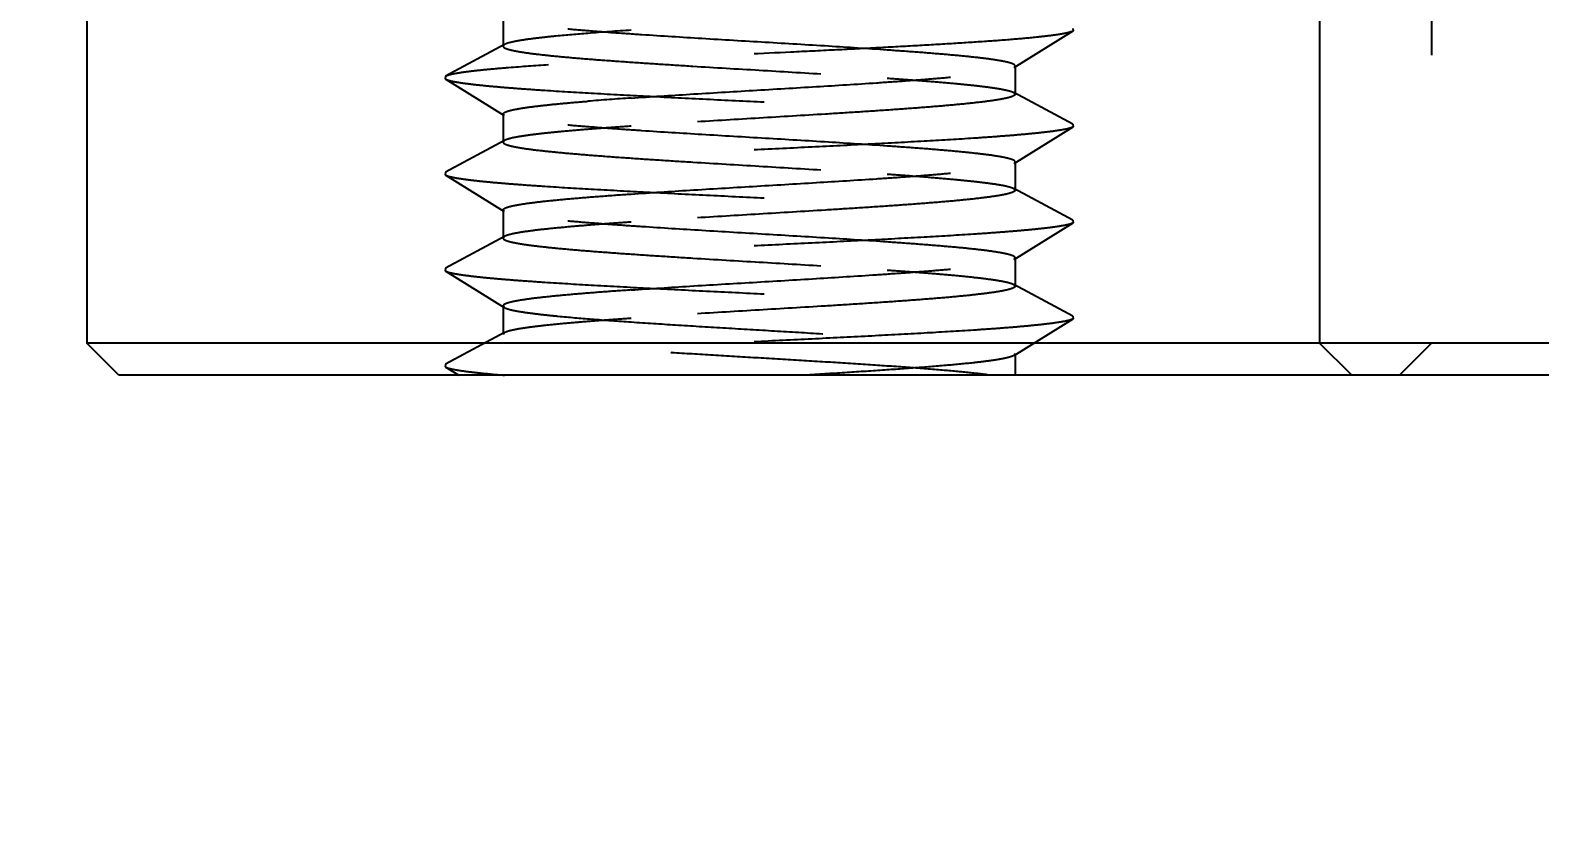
# Model space of a CAD drawing. Header units: inches. Extents: x 1246 to 1707, y -383 to -57.
# Drawn here: x 1609.397 to 1614.113, y -302.826 to -300.307 of the extents above; entities that cross this region are included whole.
import ezdxf

# ---------------------------------------------------------------- set-up
doc = ezdxf.new("R2010")
doc.units = ezdxf.units.IN
doc.header["$LTSCALE"] = 10
doc.header["$MEASUREMENT"] = 0
doc.header["$PDMODE"] = 3
doc.header["$PDSIZE"] = 0.3125
doc.linetypes.add('CENTER', pattern=[0.6, 0.375, -0.075, 0.075, -0.075])
doc.linetypes.add('HIDDEN', pattern=[0.2, 0.1, -0.1])
doc.layers.get('0').update_dxf_attribs({"linetype": 'CONTINUOUS'})
doc.layers.get('Defpoints').update_dxf_attribs({"linetype": 'CONTINUOUS'})
doc.layers.add('02___PRT_ALL_AXES', color=7, linetype='CONTINUOUS')
doc.layers.add('DEFAULT_2', color=8, linetype='HIDDEN')
doc.styles.get("Standard").update_dxf_attribs({"font": 'txt', "width": 0.8})
doc.dimstyles.get("Standard").update_dxf_attribs({"dimtxt": 4, "dimasz": 3, "dimexe": 0.125, "dimexo": 0.0625, "dimgap": 0.09, "dimtad": 0, "dimzin": 4, "dimdsep": 46, "dimtxsty": 'Standard', "dimcen": 0.09, "dimclrd": 4, "dimclre": 4, "dimclrt": 1, "dimadec": 0, "dimazin": 0, "dimtp": 0.01, "dimtm": 0.01, "dimtfac": 1, "dimtofl": 0, "dimtmove": 0, "dimatfit": 3, "dimfxl": 1, "dimtolj": 1, "dimtzin": 4, "dimarcsym": 0})

# ---------------------------------------------------------------- blocks, each defined once
blk = doc.blocks.new('*D22')
at = {"color": 4, "lineweight": -2}
for p, q in [((1586.0905, -301.3485), (1586.0905, -319.6464)), ((1590.2905, -301.3485), (1590.2905, -319.6464)), ((1583.0905, -319.5214), (1580.0905, -319.5214)), ((1593.2905, -319.5214), (1596.2905, -319.5214))]:
    blk.add_line(p, q, dxfattribs=at)
at = {"color": 4}
for points in [[(1583.0905, -320.0214), (1583.0905, -319.0214), (1586.0905, -319.5214)], [(1593.2905, -319.0214), (1593.2905, -320.0214), (1590.2905, -319.5214)]]:
    blk.add_solid(points, dxfattribs=at)
at = {"layer": 'Defpoints', "color": 0}
for p in [(1586.0905, -301.286), (1590.2905, -301.286), (1590.2905, -319.5214)]:
    blk.add_point(p, dxfattribs=at)
at = {"color": 2, "insert": (1606.0193, -319.5214), "char_height": 4, "attachment_point": 5}
blk.add_mtext('\\A1;16*%%C3{\\fSimSun|b0|i0|c134|p2;.0}', dxfattribs=at)
blk = doc.blocks.new('*D23')
at = {"color": 4, "lineweight": -2}
for p, q in [((1589.171, -301.2723), (1589.171, -313.0412)), ((1587.2523, -301.4485), (1587.2523, -313.0412)), ((1584.2523, -312.9162), (1581.2523, -312.9162)), ((1592.171, -312.9162), (1595.171, -312.9162))]:
    blk.add_line(p, q, dxfattribs=at)
at = {"color": 4}
for points in [[(1584.2523, -313.4162), (1584.2523, -312.4162), (1587.2523, -312.9162)], [(1592.171, -312.4162), (1592.171, -313.4162), (1589.171, -312.9162)]]:
    blk.add_solid(points, dxfattribs=at)
at = {"layer": 'Defpoints', "color": 0}
for p in [(1589.171, -301.2098), (1587.2523, -301.386), (1589.171, -312.9162)]:
    blk.add_point(p, dxfattribs=at)
at = {"color": 2, "insert": (1606.9944, -312.9162), "char_height": 4, "attachment_point": 5}
blk.add_mtext('\\A1;16*M2x1.6', dxfattribs=at)

msp = doc.modelspace()

# ---------------------------------------------------------------- linework, layer by layer
at = {"color": 7, "linetype": 'Continuous'}
for p, q in [((1617.6249, -301.286), (1609.5741, -301.286)), ((1609.6741, -301.386), (1609.5741, -301.286)), ((1613.5249, -301.386), (1613.4249, -301.286)), ((1617.5249, -301.386), (1609.6741, -301.386))]:
    msp.add_line(p, q, dxfattribs=at)
at = {"linetype": 'CENTER'}
msp.add_arc((1478.7792, -1654.6488), 1356.7628, 83.2637115, 96.7362885, dxfattribs=at)
at = {"layer": '02___PRT_ALL_AXES', "color": 8, "linetype": 'HIDDEN'}
msp.add_line((1613.7741, -297.386), (1613.7741, -301.286), dxfattribs=at)
at = {"layer": '02___PRT_ALL_AXES', "color": 7, "linetype": 'Continuous'}
for p, q in [((1609.5741, -297.886), (1609.5741, -301.286)), ((1613.4249, -297.886), (1613.4249, -301.286))]:
    msp.add_line(p, q, dxfattribs=at)
at = {"layer": 'DEFAULT_2', "color": 8, "linetype": 'HIDDEN'}
for p, q in [((1610.8741, -300.2696), (1610.8741, -300.3574)), ((1612.4704, -300.4242), (1612.6546, -300.3098)), ((1612.6537, -300.3017), (1612.6546, -300.3098)), ((1610.879, -300.3521), (1610.6946, -300.4517)), ((1610.879, -300.3521), (1610.8741, -300.3574)), ((1612.4704, -300.4242), (1612.4741, -300.4196)), ((1612.4741, -300.4196), (1612.4741, -300.5074)), ((1610.6946, -300.4517), (1610.6936, -300.4598)), ((1610.6936, -300.4598), (1610.8778, -300.5742)), ((1612.6537, -300.6017), (1612.4692, -300.5021)), ((1612.4692, -300.5021), (1612.4741, -300.5074)), ((1610.8778, -300.5742), (1610.8741, -300.5696)), ((1610.8741, -300.5696), (1610.8741, -300.6574)), ((1612.4704, -300.7242), (1612.6546, -300.6098)), ((1612.6537, -300.6017), (1612.6546, -300.6098)), ((1610.879, -300.6521), (1610.6946, -300.7517)), ((1610.879, -300.6521), (1610.8741, -300.6574)), ((1610.6946, -300.7517), (1610.6936, -300.7598)), ((1612.4704, -300.7242), (1612.4741, -300.7196)), ((1612.4741, -300.7196), (1612.4741, -300.8074)), ((1610.6936, -300.7598), (1610.8778, -300.8742)), ((1612.6537, -300.9017), (1612.4692, -300.8021)), ((1612.4692, -300.8021), (1612.4741, -300.8074)), ((1610.8741, -300.8696), (1610.8741, -300.9574)), ((1610.8778, -300.8742), (1610.8741, -300.8696)), ((1612.4704, -301.0242), (1612.6546, -300.9098)), ((1612.6537, -300.9017), (1612.6546, -300.9098)), ((1610.879, -300.9521), (1610.6946, -301.0517)), ((1610.879, -300.9521), (1610.8741, -300.9574)), ((1612.4704, -301.0242), (1612.4741, -301.0196)), ((1612.4741, -301.0196), (1612.4741, -301.1074)), ((1610.6946, -301.0517), (1610.6936, -301.0598)), ((1610.6936, -301.0598), (1610.8778, -301.1742)), ((1612.6537, -301.2017), (1612.4692, -301.1021)), ((1612.4692, -301.1021), (1612.4741, -301.1074)), ((1610.8741, -301.1696), (1610.8778, -301.1742)), ((1610.8741, -301.1696), (1610.8741, -301.2574)), ((1612.4704, -301.3242), (1612.6546, -301.2098)), ((1612.6537, -301.2017), (1612.6546, -301.2098)), ((1610.879, -301.2521), (1610.6946, -301.3517)), ((1610.8741, -301.2574), (1610.879, -301.2521)), ((1613.6741, -301.386), (1613.7741, -301.286)), ((1610.6946, -301.3517), (1610.6936, -301.3598)), ((1610.6936, -301.3598), (1610.7359, -301.386)), ((1612.4741, -301.3196), (1612.4704, -301.3242)), ((1612.4741, -301.3196), (1612.4741, -301.386))]:
    msp.add_line(p, q, dxfattribs=at)
for centre, radius, start, end in [((1612.1543, -313.1366), 12.8594, 93.92475, 94.53022), ((1612.0435, -311.8497), 11.3562, 93.88467, 94.5703)]:
    msp.add_arc(centre, radius, start, end, dxfattribs=at)
for points, knots in [([(1612.0741, -300.3696), (1612.0129, -300.3654), (1611.886, -300.3572), (1611.693, -300.3457), (1611.4987, -300.3341), (1611.3417, -300.3243), (1611.2245, -300.3162), (1611.1462, -300.3103), (1611.0761, -300.3044), (1611.0153, -300.2985), (1610.9648, -300.2927), (1610.9295, -300.2877), (1610.907, -300.2834), (1610.8945, -300.2805), (1610.885, -300.2776), (1610.8798, -300.2754), (1610.8778, -300.2742)], [0, 0, 0, 0, 0.153216, 0.317579, 0.482941, 0.639062, 0.710608, 0.77631, 0.835153, 0.886235, 0.928776, 0.962154, 0.975263, 0.985935, 0.994162, 1, 1, 1, 1]), ([(1611.1386, -300.3174), (1611.1057, -300.32), (1611.0589, -300.324), (1611.0002, -300.3301), (1610.9642, -300.3344), (1610.9341, -300.3386), (1610.91, -300.3428), (1610.8922, -300.347), (1610.8826, -300.3502), (1610.879, -300.3521)], [0, 0, 0, 0, 0.377008, 0.53654, 0.674916, 0.791104, 0.884299, 0.95393, 1, 1, 1, 1]), ([(1612.6546, -300.3098), (1612.6523, -300.3113), (1612.6455, -300.3137), (1612.6331, -300.3169), (1612.616, -300.3201), (1612.5944, -300.3234), (1612.5683, -300.3266), (1612.5251, -300.3313), (1612.461, -300.337), (1612.373, -300.3435), (1612.2716, -300.35), (1612.1585, -300.3565), (1612.0362, -300.3631), (1611.9068, -300.3697), (1611.7276, -300.3785), (1611.5054, -300.3892), (1611.2528, -300.4019), (1611.091, -300.4111), (1611.0157, -300.4161)], [0, 0, 0, 0, 0.005115, 0.012939, 0.023519, 0.036836, 0.052837, 0.071457, 0.116194, 0.170212, 0.23248, 0.301802, 0.376848, 0.456172, 0.538246, 0.704294, 0.862243, 1, 1, 1, 1]), ([(1610.8741, -300.3574), (1610.8741, -300.3586), (1610.8755, -300.3605), (1610.8781, -300.3622), (1610.8827, -300.3645), (1610.8905, -300.3672), (1610.9024, -300.3702), (1610.9176, -300.3733), (1610.9442, -300.3777), (1610.9852, -300.3831), (1611.043, -300.3891), (1611.1116, -300.3953), (1611.1899, -300.4014), (1611.2764, -300.4076), (1611.3697, -300.4138), (1611.503, -300.4222), (1611.6741, -300.4324), (1611.8765, -300.4445), (1612.0098, -300.4529), (1612.0741, -300.4574)], [0, 0, 0, 0, 0.002951, 0.005144, 0.007939, 0.015462, 0.025642, 0.03849, 0.053982, 0.092662, 0.141093, 0.198474, 0.263842, 0.336094, 0.413999, 0.496234, 0.668047, 0.83985, 1, 1, 1, 1]), ([(1612.4741, -300.4196), (1612.4741, -300.4184), (1612.4727, -300.4165), (1612.4701, -300.4147), (1612.4656, -300.4124), (1612.4577, -300.4097), (1612.4458, -300.4067), (1612.4306, -300.4037), (1612.404, -300.3992), (1612.363, -300.3939), (1612.3052, -300.3878), (1612.2366, -300.3817), (1612.1583, -300.3755), (1612.1031, -300.3716), (1612.0741, -300.3696)], [0, 0, 0, 0, 0.008794, 0.015336, 0.023669, 0.046074, 0.076376, 0.114625, 0.160724, 0.275828, 0.419909, 0.590602, 0.785143, 1, 1, 1, 1]), ([(1611.0157, -300.4161), (1610.9743, -300.4188), (1610.9155, -300.4229), (1610.8417, -300.4291), (1610.797, -300.4335), (1610.7598, -300.4378), (1610.7307, -300.4422), (1610.7115, -300.4459), (1610.7004, -300.4492), (1610.6962, -300.4508), (1610.6946, -300.4517)], [0, 0, 0, 0, 0.384794, 0.546474, 0.685732, 0.801441, 0.892708, 0.958874, 0.982525, 1, 1, 1, 1]), ([(1610.6936, -300.4598), (1610.6951, -300.4607), (1610.6988, -300.4623), (1610.7091, -300.4656), (1610.7273, -300.4693), (1610.7552, -300.4736), (1610.791, -300.4779), (1610.8344, -300.4823), (1610.885, -300.4867), (1610.9425, -300.4911), (1611.0312, -300.4972), (1611.1549, -300.5046), (1611.3157, -300.5133), (1611.4889, -300.522), (1611.6684, -300.5308), (1611.8481, -300.5395), (1612.0219, -300.5482), (1612.1837, -300.5569), (1612.3084, -300.5644), (1612.3981, -300.5705), (1612.4563, -300.5749), (1612.5078, -300.5792), (1612.5522, -300.5836), (1612.589, -300.5879), (1612.6178, -300.5922), (1612.6369, -300.596), (1612.6479, -300.5992), (1612.652, -300.6008), (1612.6537, -300.6017)], [0, 0, 0, 0, 0.002611, 0.006217, 0.016495, 0.030866, 0.049236, 0.071468, 0.097374, 0.126741, 0.159315, 0.232952, 0.315766, 0.404918, 0.497344, 0.589872, 0.679323, 0.762625, 0.836921, 0.869881, 0.899668, 0.926024, 0.948731, 0.967598, 0.982482, 0.993279, 0.997142, 1, 1, 1, 1]), ([(1611.2741, -300.5196), (1611.3353, -300.5154), (1611.4622, -300.5072), (1611.6553, -300.4957), (1611.8495, -300.4841), (1612.0066, -300.4743), (1612.1238, -300.4662), (1612.2021, -300.4603), (1612.2721, -300.4544), (1612.3329, -300.4485), (1612.3834, -300.4427), (1612.4187, -300.4377), (1612.4412, -300.4334), (1612.4537, -300.4305), (1612.4632, -300.4276), (1612.4684, -300.4254), (1612.4704, -300.4242)], [0, 0, 0, 0, 0.153217, 0.317576, 0.482929, 0.639051, 0.710601, 0.776305, 0.835152, 0.886229, 0.928771, 0.962153, 0.97526, 0.985931, 0.994163, 1, 1, 1, 1]), ([(1612.0741, -300.4574), (1612.1002, -300.4592), (1612.1501, -300.4627), (1612.2215, -300.4683), (1612.2853, -300.4738), (1612.3408, -300.4793), (1612.3871, -300.4847), (1612.4237, -300.4901), (1612.4479, -300.4948), (1612.4619, -300.4989), (1612.4671, -300.501), (1612.4692, -300.5021)], [0, 0, 0, 0, 0.19669, 0.377167, 0.538714, 0.679239, 0.796915, 0.890177, 0.957976, 0.982174, 1, 1, 1, 1]), ([(1612.4741, -300.5074), (1612.4741, -300.5086), (1612.4727, -300.5105), (1612.4701, -300.5122), (1612.4656, -300.5145), (1612.4578, -300.5172), (1612.4459, -300.5202), (1612.4307, -300.5233), (1612.4041, -300.5277), (1612.3631, -300.533), (1612.3053, -300.5391), (1612.2367, -300.5453), (1612.1585, -300.5514), (1612.0719, -300.5576), (1611.9786, -300.5638), (1611.8453, -300.5722), (1611.6742, -300.5824), (1611.4718, -300.5945), (1611.3384, -300.6029), (1611.2741, -300.6074)], [0, 0, 0, 0, 0.002947, 0.005136, 0.007926, 0.015442, 0.025616, 0.038456, 0.053943, 0.092613, 0.141035, 0.198412, 0.263781, 0.33604, 0.413953, 0.496194, 0.668012, 0.839831, 1, 1, 1, 1]), ([(1610.8741, -300.5696), (1610.8741, -300.5687), (1610.8754, -300.5665), (1610.879, -300.5642), (1610.8846, -300.5617), (1610.8922, -300.5593), (1610.902, -300.5568), (1610.9192, -300.5533), (1610.9458, -300.549), (1610.9837, -300.5441), (1611.0291, -300.5392), (1611.0816, -300.5343), (1611.1189, -300.5312), (1611.1386, -300.5296)], [0, 0, 0, 0, 0.010107, 0.025401, 0.04766, 0.077387, 0.114743, 0.159749, 0.272352, 0.41426, 0.584095, 0.780157, 1, 1, 1, 1]), ([(1612.6546, -300.6098), (1612.6532, -300.6107), (1612.6494, -300.6123), (1612.6391, -300.6156), (1612.6209, -300.6193), (1612.593, -300.6236), (1612.5572, -300.6279), (1612.5139, -300.6323), (1612.4632, -300.6367), (1612.4058, -300.6411), (1612.3171, -300.6472), (1612.1933, -300.6546), (1612.0325, -300.6633), (1611.8594, -300.672), (1611.6798, -300.6808), (1611.5001, -300.6895), (1611.3264, -300.6982), (1611.1646, -300.7069), (1611.0398, -300.7144), (1610.9502, -300.7205), (1610.8919, -300.7249), (1610.8404, -300.7292), (1610.7961, -300.7336), (1610.7593, -300.7379), (1610.7304, -300.7422), (1610.7114, -300.746), (1610.7003, -300.7492), (1610.6962, -300.7508), (1610.6946, -300.7517)], [0, 0, 0, 0, 0.002611, 0.006217, 0.016495, 0.030866, 0.049236, 0.071468, 0.097374, 0.126741, 0.159315, 0.232952, 0.315766, 0.404918, 0.497344, 0.589872, 0.679323, 0.762625, 0.836921, 0.869881, 0.899668, 0.926024, 0.948731, 0.967598, 0.982482, 0.993279, 0.997142, 1, 1, 1, 1]), ([(1612.0741, -300.6696), (1612.0129, -300.6654), (1611.886, -300.6572), (1611.693, -300.6457), (1611.4988, -300.6341), (1611.3417, -300.6243), (1611.2245, -300.6162), (1611.1462, -300.6103), (1611.0761, -300.6044), (1611.0153, -300.5985), (1610.9648, -300.5927), (1610.9295, -300.5877), (1610.907, -300.5834), (1610.8945, -300.5805), (1610.885, -300.5776), (1610.8798, -300.5754), (1610.8778, -300.5742)], [0, 0, 0, 0, 0.153218, 0.317574, 0.482936, 0.63906, 0.710606, 0.776307, 0.835151, 0.88623, 0.928773, 0.962155, 0.975261, 0.985932, 0.994164, 1, 1, 1, 1]), ([(1611.2741, -300.6074), (1611.2481, -300.6092), (1611.1981, -300.6127), (1611.1268, -300.6183), (1611.0629, -300.6238), (1611.0075, -300.6293), (1610.9611, -300.6347), (1610.9245, -300.6401), (1610.9003, -300.6448), (1610.8863, -300.6489), (1610.8811, -300.651), (1610.879, -300.6521)], [0, 0, 0, 0, 0.196693, 0.377167, 0.538705, 0.679227, 0.796905, 0.890171, 0.957974, 0.982173, 1, 1, 1, 1]), ([(1610.8741, -300.6574), (1610.8741, -300.6586), (1610.8755, -300.6605), (1610.8781, -300.6622), (1610.8827, -300.6645), (1610.8905, -300.6672), (1610.9024, -300.6702), (1610.9176, -300.6733), (1610.9442, -300.6777), (1610.9852, -300.6831), (1611.043, -300.6891), (1611.1116, -300.6953), (1611.1899, -300.7014), (1611.2764, -300.7076), (1611.3697, -300.7138), (1611.503, -300.7222), (1611.6741, -300.7324), (1611.8765, -300.7445), (1612.0098, -300.7529), (1612.0741, -300.7574)], [0, 0, 0, 0, 0.002952, 0.005145, 0.00794, 0.015465, 0.025645, 0.038493, 0.053985, 0.092665, 0.141095, 0.198477, 0.263846, 0.336099, 0.414002, 0.496234, 0.668044, 0.83985, 1, 1, 1, 1]), ([(1612.4741, -300.7196), (1612.4741, -300.7184), (1612.4727, -300.7165), (1612.4701, -300.7147), (1612.4656, -300.7124), (1612.4577, -300.7098), (1612.4458, -300.7067), (1612.4306, -300.7037), (1612.404, -300.6992), (1612.363, -300.6939), (1612.3052, -300.6878), (1612.2366, -300.6817), (1612.1584, -300.6755), (1612.1031, -300.6716), (1612.0741, -300.6696)], [0, 0, 0, 0, 0.008789, 0.015326, 0.023655, 0.046054, 0.07635, 0.114594, 0.160691, 0.27579, 0.419871, 0.590569, 0.785123, 1, 1, 1, 1]), ([(1611.2741, -300.8196), (1611.3353, -300.8154), (1611.4622, -300.8072), (1611.6553, -300.7957), (1611.8495, -300.7841), (1612.0066, -300.7743), (1612.1238, -300.7662), (1612.2021, -300.7603), (1612.2722, -300.7544), (1612.3329, -300.7485), (1612.3835, -300.7427), (1612.4188, -300.7377), (1612.4412, -300.7334), (1612.4537, -300.7305), (1612.4632, -300.7276), (1612.4684, -300.7254), (1612.4704, -300.7242)], [0, 0, 0, 0, 0.153218, 0.317582, 0.482941, 0.639062, 0.71061, 0.776314, 0.835159, 0.886236, 0.928777, 0.962155, 0.975262, 0.985932, 0.994163, 1, 1, 1, 1]), ([(1610.6936, -300.7598), (1610.6951, -300.7607), (1610.6988, -300.7623), (1610.7091, -300.7656), (1610.7273, -300.7693), (1610.7552, -300.7736), (1610.791, -300.7779), (1610.8344, -300.7823), (1610.885, -300.7867), (1610.9425, -300.7911), (1611.0312, -300.7972), (1611.1549, -300.8046), (1611.3157, -300.8133), (1611.4889, -300.822), (1611.6684, -300.8308), (1611.8481, -300.8395), (1612.0219, -300.8482), (1612.1837, -300.8569), (1612.3084, -300.8644), (1612.3981, -300.8705), (1612.4563, -300.8749), (1612.5078, -300.8792), (1612.5522, -300.8836), (1612.589, -300.8879), (1612.6178, -300.8922), (1612.6369, -300.896), (1612.6479, -300.8992), (1612.652, -300.9008), (1612.6537, -300.9017)], [0, 0, 0, 0, 0.002611, 0.006217, 0.016495, 0.030866, 0.049236, 0.071468, 0.097374, 0.126741, 0.159315, 0.232952, 0.315766, 0.404918, 0.497345, 0.589872, 0.679323, 0.762625, 0.836921, 0.869881, 0.899668, 0.926024, 0.948731, 0.967598, 0.982482, 0.993279, 0.997142, 1, 1, 1, 1]), ([(1612.0741, -300.7574), (1612.1002, -300.7592), (1612.1501, -300.7627), (1612.2215, -300.7683), (1612.2853, -300.7738), (1612.3408, -300.7793), (1612.3871, -300.7847), (1612.4238, -300.7901), (1612.4479, -300.7948), (1612.4619, -300.7989), (1612.4671, -300.801), (1612.4692, -300.8021)], [0, 0, 0, 0, 0.196688, 0.377166, 0.538715, 0.67924, 0.796917, 0.89018, 0.957979, 0.982176, 1, 1, 1, 1]), ([(1610.8741, -300.8696), (1610.8741, -300.8684), (1610.8755, -300.8665), (1610.8782, -300.8647), (1610.8827, -300.8624), (1610.8905, -300.8598), (1610.9024, -300.8567), (1610.9176, -300.8537), (1610.9443, -300.8492), (1610.9852, -300.8439), (1611.043, -300.8378), (1611.1117, -300.8317), (1611.1899, -300.8255), (1611.2451, -300.8216), (1611.2741, -300.8196)], [0, 0, 0, 0, 0.008793, 0.015327, 0.023653, 0.046056, 0.076356, 0.114597, 0.160699, 0.275799, 0.419894, 0.59059, 0.785117, 1, 1, 1, 1]), ([(1612.4741, -300.8074), (1612.4741, -300.8086), (1612.4727, -300.8105), (1612.4701, -300.8122), (1612.4656, -300.8145), (1612.4578, -300.8172), (1612.4459, -300.8202), (1612.4307, -300.8233), (1612.4041, -300.8277), (1612.3631, -300.833), (1612.3053, -300.8391), (1612.2367, -300.8453), (1612.1585, -300.8514), (1612.0719, -300.8576), (1611.9786, -300.8638), (1611.8453, -300.8722), (1611.6742, -300.8824), (1611.4718, -300.8945), (1611.3384, -300.9029), (1611.2741, -300.9074)], [0, 0, 0, 0, 0.002946, 0.005135, 0.007924, 0.015439, 0.025611, 0.038451, 0.053936, 0.092605, 0.141027, 0.198402, 0.263769, 0.336027, 0.41394, 0.496183, 0.668008, 0.839827, 1, 1, 1, 1]), ([(1612.0741, -300.9696), (1612.0129, -300.9654), (1611.886, -300.9572), (1611.693, -300.9457), (1611.4988, -300.9341), (1611.3417, -300.9243), (1611.2245, -300.9162), (1611.1462, -300.9103), (1611.0761, -300.9044), (1611.0153, -300.8985), (1610.9648, -300.8927), (1610.9295, -300.8877), (1610.907, -300.8834), (1610.8945, -300.8805), (1610.885, -300.8776), (1610.8798, -300.8754), (1610.8778, -300.8742)], [0, 0, 0, 0, 0.153218, 0.317574, 0.482932, 0.639057, 0.710606, 0.776307, 0.835148, 0.88623, 0.928772, 0.962151, 0.975261, 0.985933, 0.994162, 1, 1, 1, 1]), ([(1612.6546, -300.9098), (1612.6532, -300.9107), (1612.6494, -300.9123), (1612.6391, -300.9156), (1612.6209, -300.9193), (1612.593, -300.9236), (1612.5572, -300.9279), (1612.5139, -300.9323), (1612.4632, -300.9367), (1612.4058, -300.9411), (1612.3171, -300.9472), (1612.1933, -300.9546), (1612.0325, -300.9633), (1611.8594, -300.972), (1611.6798, -300.9808), (1611.5001, -300.9895), (1611.3264, -300.9982), (1611.1646, -301.0069), (1611.0398, -301.0144), (1610.9502, -301.0205), (1610.8919, -301.0249), (1610.8404, -301.0292), (1610.7961, -301.0336), (1610.7593, -301.0379), (1610.7304, -301.0422), (1610.7114, -301.046), (1610.7003, -301.0492), (1610.6962, -301.0508), (1610.6946, -301.0517)], [0, 0, 0, 0, 0.002611, 0.006217, 0.016495, 0.030866, 0.049236, 0.071468, 0.097374, 0.126741, 0.159315, 0.232952, 0.315766, 0.404918, 0.497345, 0.589872, 0.679323, 0.762625, 0.836921, 0.869881, 0.899668, 0.926024, 0.948731, 0.967599, 0.982482, 0.993279, 0.997142, 1, 1, 1, 1]), ([(1611.2741, -300.9074), (1611.2481, -300.9092), (1611.1981, -300.9127), (1611.1268, -300.9183), (1611.0629, -300.9238), (1611.0075, -300.9293), (1610.9611, -300.9347), (1610.9245, -300.9401), (1610.9003, -300.9448), (1610.8863, -300.9489), (1610.8811, -300.951), (1610.879, -300.9521)], [0, 0, 0, 0, 0.196695, 0.377171, 0.538712, 0.679233, 0.796906, 0.890171, 0.957973, 0.982173, 1, 1, 1, 1]), ([(1610.8741, -300.9574), (1610.8741, -300.9586), (1610.8755, -300.9605), (1610.8781, -300.9622), (1610.8826, -300.9645), (1610.8905, -300.9672), (1610.9024, -300.9702), (1610.9176, -300.9733), (1610.9442, -300.9777), (1610.9851, -300.983), (1611.043, -300.9891), (1611.1116, -300.9953), (1611.1898, -301.0014), (1611.2764, -301.0076), (1611.3697, -301.0138), (1611.503, -301.0222), (1611.6741, -301.0324), (1611.8765, -301.0445), (1612.0098, -301.0529), (1612.0741, -301.0574)], [0, 0, 0, 0, 0.00295, 0.005142, 0.007936, 0.015458, 0.025635, 0.03848, 0.05397, 0.092644, 0.141071, 0.198451, 0.26382, 0.336075, 0.413982, 0.496215, 0.668028, 0.839842, 1, 1, 1, 1]), ([(1612.4741, -301.0196), (1612.4741, -301.0184), (1612.4727, -301.0165), (1612.4701, -301.0147), (1612.4656, -301.0124), (1612.4577, -301.0098), (1612.4458, -301.0067), (1612.4306, -301.0037), (1612.404, -300.9992), (1612.363, -300.9939), (1612.3052, -300.9878), (1612.2366, -300.9817), (1612.1584, -300.9755), (1612.1031, -300.9716), (1612.0741, -300.9696)], [0, 0, 0, 0, 0.008783, 0.015316, 0.023641, 0.04603, 0.07632, 0.11456, 0.160654, 0.27575, 0.419832, 0.590537, 0.785105, 1, 1, 1, 1]), ([(1611.2741, -301.1196), (1611.3353, -301.1154), (1611.4622, -301.1072), (1611.6553, -301.0957), (1611.8495, -301.0841), (1612.0066, -301.0743), (1612.1238, -301.0662), (1612.2021, -301.0603), (1612.2722, -301.0544), (1612.3329, -301.0485), (1612.3835, -301.0427), (1612.4188, -301.0377), (1612.4412, -301.0334), (1612.4537, -301.0305), (1612.4632, -301.0276), (1612.4684, -301.0254), (1612.4704, -301.0242)], [0, 0, 0, 0, 0.15322, 0.317586, 0.482948, 0.639066, 0.710612, 0.776315, 0.83516, 0.886237, 0.928778, 0.962156, 0.975263, 0.985932, 0.994163, 1, 1, 1, 1]), ([(1610.6936, -301.0598), (1610.6951, -301.0607), (1610.6988, -301.0623), (1610.7091, -301.0656), (1610.7273, -301.0693), (1610.7552, -301.0736), (1610.791, -301.0779), (1610.8344, -301.0823), (1610.885, -301.0867), (1610.9425, -301.0911), (1611.0312, -301.0972), (1611.1549, -301.1046), (1611.3157, -301.1133), (1611.4889, -301.122), (1611.6684, -301.1308), (1611.8481, -301.1395), (1612.0219, -301.1482), (1612.1837, -301.1569), (1612.3084, -301.1644), (1612.3981, -301.1705), (1612.4563, -301.1749), (1612.5078, -301.1792), (1612.5522, -301.1836), (1612.589, -301.1879), (1612.6178, -301.1922), (1612.6369, -301.196), (1612.6479, -301.1992), (1612.652, -301.2008), (1612.6537, -301.2017)], [0, 0, 0, 0, 0.002611, 0.006217, 0.016495, 0.030866, 0.049236, 0.071468, 0.097374, 0.126741, 0.159315, 0.232952, 0.315766, 0.404918, 0.497345, 0.589872, 0.679323, 0.762625, 0.836921, 0.869881, 0.899668, 0.926024, 0.948731, 0.967599, 0.982482, 0.993279, 0.997143, 1, 1, 1, 1]), ([(1612.0741, -301.0574), (1612.1002, -301.0592), (1612.1501, -301.0627), (1612.2215, -301.0683), (1612.2853, -301.0738), (1612.3408, -301.0793), (1612.3871, -301.0847), (1612.4237, -301.0901), (1612.4479, -301.0948), (1612.4619, -301.0989), (1612.4671, -301.101), (1612.4692, -301.1021)], [0, 0, 0, 0, 0.196687, 0.377161, 0.538707, 0.679234, 0.796913, 0.890178, 0.957979, 0.982176, 1, 1, 1, 1]), ([(1611.2741, -301.1196), (1611.2451, -301.1216), (1611.1899, -301.1255), (1611.1116, -301.1317), (1611.043, -301.1378), (1610.9852, -301.1439), (1610.9442, -301.1492), (1610.9176, -301.1537), (1610.9024, -301.1567), (1610.8905, -301.1598), (1610.8827, -301.1624), (1610.8781, -301.1647), (1610.8755, -301.1665), (1610.8741, -301.1684), (1610.8741, -301.1696)], [0, 0, 0, 0, 0.214913, 0.409483, 0.580191, 0.724281, 0.839375, 0.885468, 0.923703, 0.953987, 0.976372, 0.984693, 0.991221, 1, 1, 1, 1]), ([(1612.4741, -301.1074), (1612.4741, -301.1086), (1612.4727, -301.1105), (1612.4701, -301.1122), (1612.4656, -301.1145), (1612.4578, -301.1172), (1612.4459, -301.1202), (1612.4307, -301.1233), (1612.4041, -301.1277), (1612.3631, -301.133), (1612.3053, -301.1391), (1612.2367, -301.1453), (1612.1584, -301.1514), (1612.0719, -301.1576), (1611.9786, -301.1638), (1611.8452, -301.1722), (1611.6742, -301.1824), (1611.4718, -301.1945), (1611.3384, -301.2029), (1611.2741, -301.2074)], [0, 0, 0, 0, 0.002948, 0.005139, 0.00793, 0.015449, 0.025624, 0.038467, 0.053956, 0.092629, 0.141056, 0.198433, 0.2638, 0.336055, 0.413964, 0.496204, 0.668026, 0.839837, 1, 1, 1, 1]), ([(1610.8778, -301.1742), (1610.8793, -301.1751), (1610.8828, -301.1767), (1610.8924, -301.1801), (1610.9089, -301.1839), (1610.9338, -301.1883), (1610.9655, -301.1927), (1611.0035, -301.1972), (1611.0659, -301.2036), (1611.1569, -301.2112), (1611.2794, -301.2201), (1611.4161, -301.229), (1611.5621, -301.2379), (1611.7121, -301.2468), (1611.8608, -301.2557), (1612.0027, -301.2647), (1612.1328, -301.2735), (1612.2316, -301.2812), (1612.3012, -301.2875), (1612.3452, -301.292), (1612.3831, -301.2964), (1612.4147, -301.3009), (1612.4368, -301.3048), (1612.4511, -301.308), (1612.4591, -301.3102), (1612.4656, -301.3125), (1612.4706, -301.3148), (1612.4741, -301.3176), (1612.4741, -301.3196)], [0, 0, 0, 0, 0.003169, 0.007365, 0.018924, 0.034711, 0.054623, 0.078507, 0.106154, 0.171741, 0.249056, 0.335329, 0.427462, 0.522138, 0.615952, 0.705527, 0.787642, 0.859352, 0.890485, 0.918095, 0.941935, 0.961806, 0.977547, 0.983836, 0.989065, 0.993239, 0.996385, 1, 1, 1, 1]), ([(1612.6546, -301.2098), (1612.6532, -301.2107), (1612.6494, -301.2123), (1612.6391, -301.2156), (1612.6209, -301.2193), (1612.593, -301.2236), (1612.5572, -301.2279), (1612.5139, -301.2323), (1612.4632, -301.2367), (1612.4058, -301.2411), (1612.3171, -301.2472), (1612.1933, -301.2546), (1612.0325, -301.2633), (1611.8594, -301.272), (1611.6798, -301.2808), (1611.5001, -301.2895), (1611.3264, -301.2982), (1611.1646, -301.3069), (1611.0398, -301.3144), (1610.9502, -301.3205), (1610.8919, -301.3249), (1610.8404, -301.3292), (1610.7961, -301.3336), (1610.7593, -301.3379), (1610.7304, -301.3422), (1610.7114, -301.346), (1610.7003, -301.3492), (1610.6962, -301.3508), (1610.6946, -301.3517)], [0, 0, 0, 0, 0.002611, 0.006217, 0.016495, 0.030866, 0.049236, 0.071468, 0.097374, 0.126741, 0.159315, 0.232952, 0.315766, 0.404918, 0.497345, 0.589872, 0.679323, 0.762625, 0.836921, 0.869881, 0.899668, 0.926024, 0.948731, 0.967599, 0.982482, 0.993279, 0.997143, 1, 1, 1, 1]), ([(1610.879, -301.2521), (1610.8811, -301.251), (1610.8863, -301.2489), (1610.9003, -301.2448), (1610.9245, -301.2401), (1610.9611, -301.2347), (1611.0075, -301.2293), (1611.0629, -301.2238), (1611.1268, -301.2183), (1611.1981, -301.2127), (1611.2481, -301.2092), (1611.2741, -301.2074)], [0, 0, 0, 0, 0.017827, 0.042032, 0.109829, 0.203097, 0.320771, 0.461296, 0.622832, 0.803293, 1, 1, 1, 1]), ([(1612.3955, -301.386), (1612.3729, -301.3829), (1612.3213, -301.3771), (1612.2354, -301.3693), (1612.1337, -301.3614), (1612.019, -301.3536), (1611.8945, -301.3456), (1611.7638, -301.3377), (1611.6305, -301.3298), (1611.4985, -301.3219), (1611.3714, -301.3139), (1611.2529, -301.306), (1611.1464, -301.2982), (1611.0547, -301.2904), (1610.9889, -301.2835), (1610.9457, -301.2778), (1610.9208, -301.2739), (1610.9034, -301.2705), (1610.8922, -301.2676), (1610.8858, -301.2656), (1610.8808, -301.2636), (1610.8767, -301.2615), (1610.8741, -301.259), (1610.8741, -301.2574)], [0, 0, 0, 0, 0.04486, 0.101741, 0.169058, 0.244933, 0.327231, 0.413636, 0.50171, 0.588972, 0.672961, 0.751312, 0.821818, 0.882504, 0.93168, 0.95152, 0.968013, 0.981067, 0.986287, 0.990635, 0.994125, 0.996786, 1, 1, 1, 1]), ([(1610.6936, -301.3598), (1610.6959, -301.3612), (1610.7026, -301.3637), (1610.7148, -301.3668), (1610.7316, -301.37), (1610.7527, -301.3732), (1610.7783, -301.3764), (1610.8206, -301.381), (1610.8545, -301.3841), (1610.8784, -301.386)], [0, 0, 0, 0, 0.044256, 0.111737, 0.202833, 0.31741, 0.455065, 0.615299, 1, 1, 1, 1]), ([(1612.4704, -301.3242), (1612.4677, -301.3259), (1612.4601, -301.3287), (1612.446, -301.3324), (1612.427, -301.3362), (1612.403, -301.34), (1612.3742, -301.3438), (1612.327, -301.3492), (1612.2576, -301.3558), (1612.1633, -301.3633), (1612.0562, -301.3709), (1611.9391, -301.3785), (1611.858, -301.3835), (1611.8163, -301.386)], [0, 0, 0, 0, 0.014644, 0.036697, 0.066256, 0.103204, 0.147359, 0.198445, 0.320109, 0.465102, 0.629651, 0.809541, 1, 1, 1, 1])]:
    msp.add_open_spline(points, degree=3, knots=knots, dxfattribs=at)

# ---------------------------------------------------------------- dimensions: what is measured, and where the dimension line sits
for base, p1, p2, text, picture, middle in [((1589.171, -312.9162), (1587.2523, -301.386), (1589.171, -301.2098), '16*M2x1.6', '*D23', (1606.9944, -312.9162)), ((1590.2905, -319.5214), (1586.0905, -301.286), (1590.2905, -301.286), '16*%%C3{\\fSimSun|b0|i0|c134|p2;.0}', '*D22', (1606.0193, -319.5214))]:
    dim = msp.add_linear_dim(base=base, p1=p1, p2=p2, text=text, dimstyle='Standard', override={"dimclrt": 2})
    dim.commit()
    dim.dimension.update_dxf_attribs({"geometry": picture, "text_midpoint": middle})

doc.saveas('drawing.dxf')
